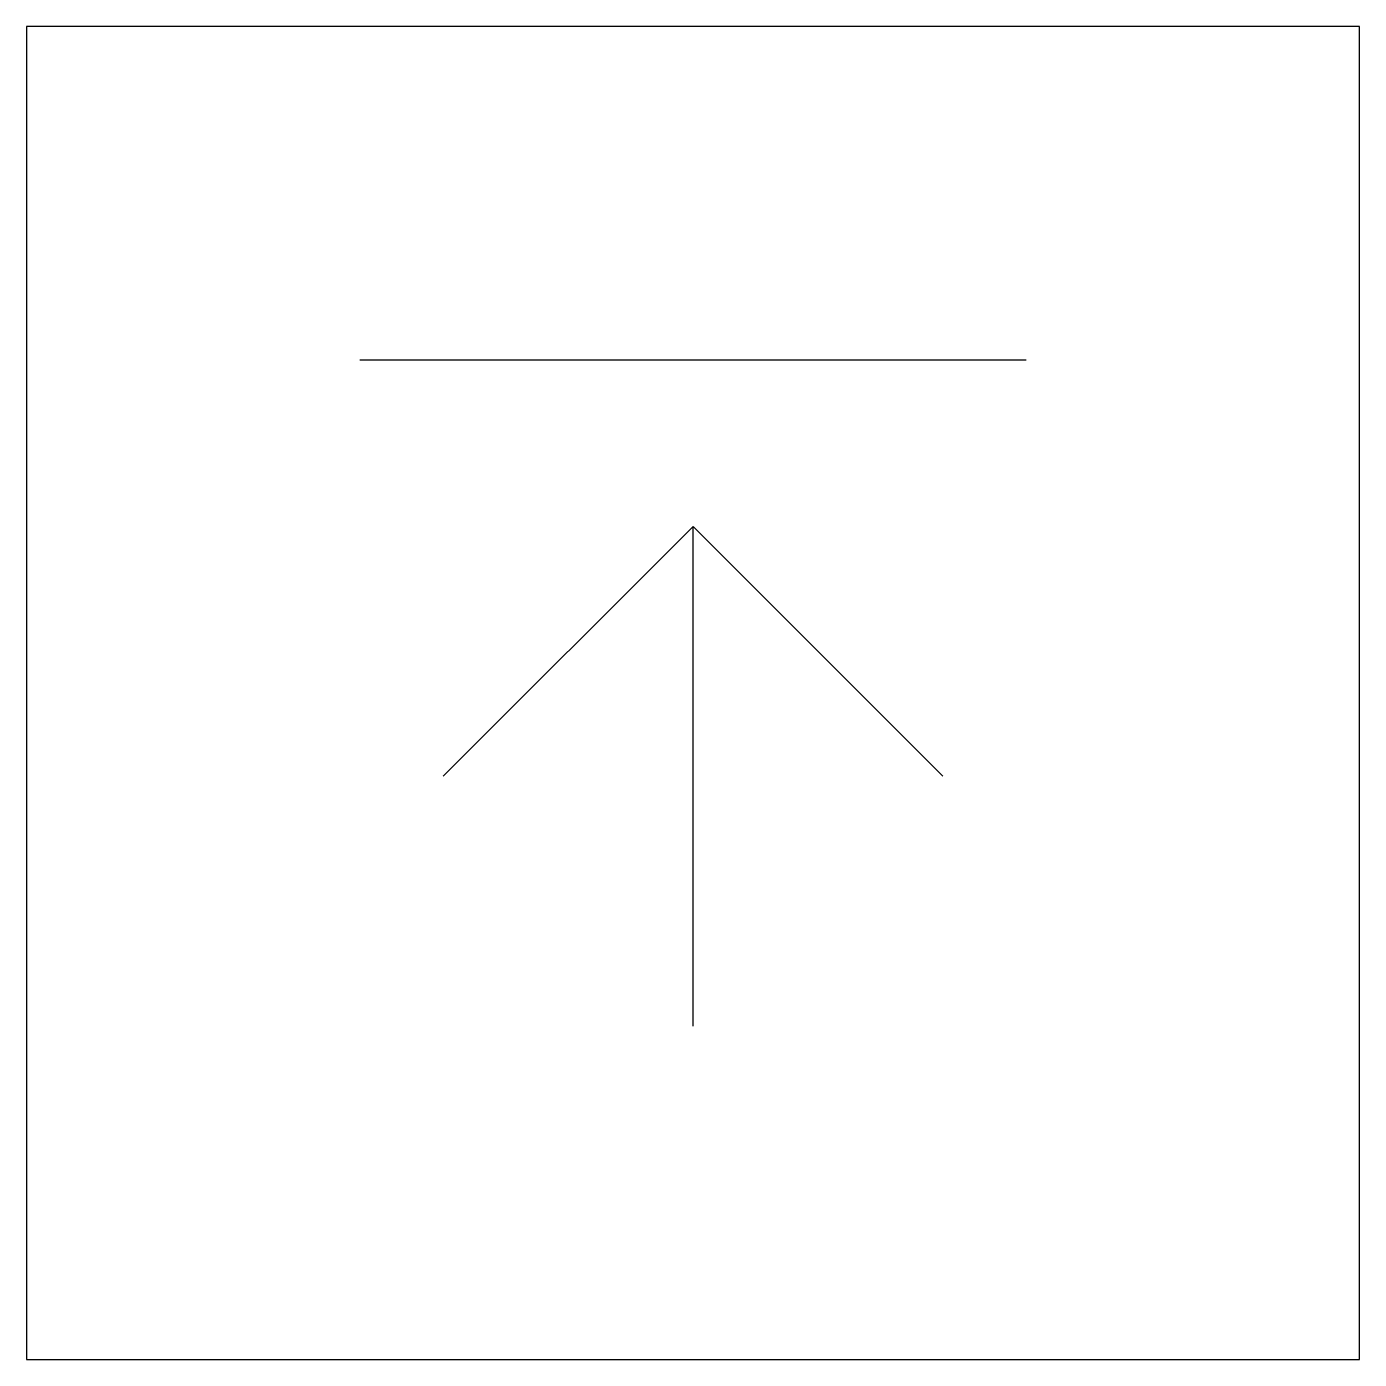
# Model space of a CAD drawing. Extents: x 0 to 10, y 0 to 10.
import ezdxf

# ---------------------------------------------------------------- set-up
doc = ezdxf.new("R2010")
doc.units = 0
doc.header["$MEASUREMENT"] = 0
doc.layers.get('0').update_dxf_attribs({"linetype": 'CONTINUOUS'})

msp = doc.modelspace()

# ---------------------------------------------------------------- linework, layer by layer
msp.add_line((2.5, 7.5), (7.5, 7.5))
msp.add_lwpolyline([(0, 0), (10, 0), (10, 10), (0, 10)], close=True)
for points in [[(3.125, 4.375), (5, 6.25), (6.875, 4.375)], [(5, 2.5), (5, 6.25)]]:
    msp.add_lwpolyline(points)

doc.saveas('drawing.dxf')
